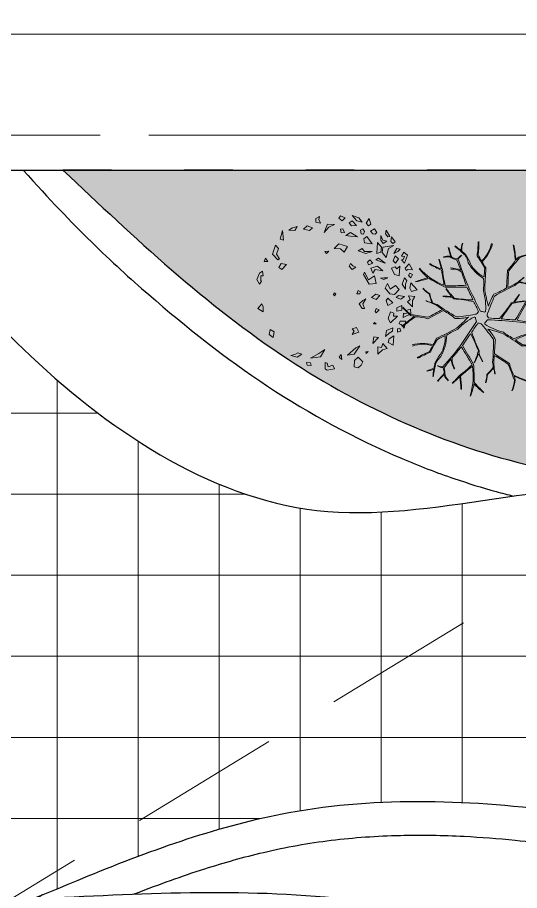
# Model space of a CAD drawing. Header units: inches. Extents: x -12 to 20935469, y -1604 to 24729220.
# Drawn here: x 20873998.8 to 20874073.3, y 24710626.2 to 24710755.5 of the extents above; entities that cross this region are included whole.
import ezdxf

# ---------------------------------------------------------------- set-up
doc = ezdxf.new("R2010")
doc.units = ezdxf.units.IN
doc.header["$LTSCALE"] = 0.03
doc.header["$MEASUREMENT"] = 0
for name, pattern in [('ACAD_ISO03W100', [30, 12, -18]), ('ACAD_ISO08W100', [36, 24, -3, 6, -3]), ('DASHED2', [0.375, 0.25, -0.125])]:
    doc.linetypes.add(name, pattern=pattern)
for name, color, linetype, lineweight in [('dimension', 250, 'Continuous', 0), ('Dot', 253, 'Continuous', 0), ('green_.25', 82, 'Continuous', 0), ('Grid Line', 252, 'Continuous', 18), ('Hatch', 253, 'Continuous', 15), ('hatch-1', 253, 'Continuous', 5), ('ILLUSTR-TREE', 74, 'Continuous', 0), ('wind.', 150, 'Continuous', 20)]:
    doc.layers.add(name, color=color, linetype=linetype, lineweight=lineweight)

# ---------------------------------------------------------------- blocks, each defined once
blk = doc.blocks.new('fff')
at = {"layer": 'Grid Line', "color": 252, "linetype": 'ACAD_ISO08W100', "lineweight": 9, "ltscale": 80, "true_color": 0x939598}
blk.add_line((20833096.95, 24724010.75), (20830726.15, 24724010.75), dxfattribs=at)
blk = doc.blocks.new('GRN1')
at = {"layer": 'ILLUSTR-TREE', "true_color": 0x30441d}
h = blk.add_hatch(color=89, dxfattribs=at)
h.paths.add_polyline_path([(0.2571, -0.0526), (0.2603, -0.0695), (0.2735, -0.0695), (0.2817, -0.0569), (0.2702, -0.059)])
h.paths.add_polyline_path([(0.2406, -0.0821), (0.2308, -0.0927), (0.2357, -0.1137), (0.2472, -0.1011)])
h.paths.add_polyline_path([(0.1897, 0.2148), (0.1848, 0.2064), (0.1914, 0.2), (0.2078, 0.2021)])
h.paths.add_polyline_path([(0.193, 0.1853), (0.1848, 0.1727), (0.1963, 0.1642), (0.2127, 0.1642), (0.1963, 0.1706)])
h.paths.add_polyline_path([(0.1864, 0.1053), (0.2012, 0.1032), (0.2094, 0.1137), (0.1831, 0.1327)])
h.paths.add_polyline_path([(0.2603, 0.0969), (0.2653, 0.0779), (0.285, 0.0611), (0.2768, 0.0842)])
h.paths.add_polyline_path([(0.2078, 0.08), (0.2242, 0.0547), (0.2127, 0.0379), (0.2111, 0.0547)])
h.paths.add_polyline_path([(0.2521, -0.0021), (0.2538, -0.0274), (0.2242, -0.04), (0.2423, -0.0232)])
h.paths.add_polyline_path([(0.2653, 0.0253), (0.2751, 0.0126), (0.2833, 0.019), (0.2768, 0.0358)])
h.paths.add_polyline_path([(0.2373, 0.0274), (0.2357, 0.019), (0.2226, 0.0211), (0.2242, 0.0337)])
h.paths.add_polyline_path([(0.2488, 0.0758), (0.2472, 0.059), (0.2587, 0.0505), (0.2653, 0.0611)])
h.paths.add_polyline_path([(0.2094, 0.1958), (0.2078, 0.1895), (0.2193, 0.1811), (0.2324, 0.1832)])
h.paths.add_polyline_path([(0.2291, 0.1263), (0.2193, 0.1348), (0.2176, 0.1432), (0.2242, 0.1495), (0.2373, 0.1411)])
h.paths.add_polyline_path([(0.2373, 0.099), (0.2275, 0.1053), (0.2176, 0.1011), (0.2193, 0.0927), (0.2324, 0.0905)])
h.paths.add_polyline_path([(0.2538, 0.1284), (0.2472, 0.12), (0.2571, 0.1116), (0.2735, 0.1221)])
h.paths.add_polyline_path([(0.1963, -0.1853), (0.1996, -0.1979), (0.2308, -0.1895)])
h.paths.add_polyline_path([(0.2456, -0.1369), (0.2308, -0.1453), (0.2324, -0.1663), (0.2406, -0.1537)])
h.paths.add_polyline_path([(0.0402, 0.1474), (0.0386, 0.1221), (0.0731, 0.1011), (0.0813, 0.1053), (0.0534, 0.12), (0.0682, 0.1411)])
h.paths.add_polyline_path([(0.0731, 0.278), (0.0616, 0.2716), (0.0698, 0.2632), (0.078, 0.2674)])
h.paths.add_polyline_path([(-0.2275, -0.0884), (-0.2226, -0.0526), (-0.1963, -0.0379), (-0.2111, -0.059)])
h.paths.add_polyline_path([(0.0205, 0.2527), (0.0386, 0.24), (0.0616, 0.2485), (0.0517, 0.2569), (0.0386, 0.2527)])
h.paths.add_polyline_path([(-0.2406, 0.099), (-0.2242, 0.0821), (-0.2357, 0.0695), (-0.2587, 0.0674), (-0.262, 0.0821), (-0.2521, 0.0927)])
h.paths.add_polyline_path([(-0.2324, 0.0232), (-0.2242, 0.0147), (-0.2143, 0.0211)])
h.paths.add_polyline_path([(-0.1307, 0.2358), (-0.1344, 0.2232), (-0.1226, 0.2231), (-0.1198, 0.2319)])
h.paths.add_polyline_path([(-0.1039, 0.2299), (-0.106, 0.2367), (-0.1191, 0.2474), (-0.0951, 0.2536), (-0.0951, 0.2327)])
h.paths.add_polyline_path([(-0.0555, 0.2396), (-0.0585, 0.2217), (-0.0467, 0.2215), (-0.0384, 0.2388)])
h.paths.add_polyline_path([(-0.0771, 0.224), (-0.1, 0.1981), (-0.0846, 0.1897), (-0.0609, 0.1985), (-0.0663, 0.2109), (-0.0766, 0.2096)])
h.paths.add_polyline_path([(-0.216, 0.0442), (-0.2127, 0.0674), (-0.1831, 0.0884), (-0.1897, 0.0737)])
h.paths.add_polyline_path([(-0.1421, 0.0611), (-0.1339, 0.0842), (-0.1174, 0.0758), (-0.1224, 0.0611), (-0.1306, 0.0674)])
h.paths.add_polyline_path([(-0.1812, 0.2081), (-0.1707, 0.1899), (-0.1581, 0.1935), (-0.1472, 0.2104)])
h.paths.add_polyline_path([(-0.2132, 0.1534), (-0.187, 0.1527), (-0.1886, 0.166), (-0.1749, 0.1708), (-0.1924, 0.186), (-0.1969, 0.1696)])
h.paths.add_polyline_path([(-0.15, 0.1808), (-0.1283, 0.1846), (-0.118, 0.2068), (-0.1309, 0.2058), (-0.1372, 0.1936)])
h.paths.add_polyline_path([(-0.1536, 0.1558), (-0.1749, 0.1348), (-0.1503, 0.139)])
h.paths.add_polyline_path([(-0.1043, 0.1474), (-0.1043, 0.1369), (-0.0994, 0.1411)])
h.paths.add_polyline_path([(-0.2028, 0.1179), (-0.2111, 0.1116), (-0.2045, 0.1095)])
h.paths.add_polyline_path([(-0.0205, 0.099), (-0.032, 0.0863), (-0.0485, 0.0969), (-0.0485, 0.1053), (-0.032, 0.099), (-0.014, 0.1095)])
h.paths.add_polyline_path([(0.0189, 0.2295), (0.0008, 0.2127), (0.0041, 0.1958), (0.0238, 0.179), (0.0402, 0.1874), (0.0205, 0.1979), (0.0337, 0.2169)])
h.paths.add_polyline_path([(-0.0287, 0.2064), (-0.0386, 0.1895), (-0.0205, 0.1832), (-0.0123, 0.1895)])
h.paths.add_polyline_path([(-0.0534, 0.1579), (-0.0649, 0.1474), (-0.06, 0.1432), (-0.0485, 0.1474)])
h.paths.add_polyline_path([(0.0178, 0.294), (0.0123, 0.2737), (0.0238, 0.2674), (0.0435, 0.2716)])
h.paths.add_polyline_path([(-0.0435, 0.278), (-0.0255, 0.259), (-0.0172, 0.2695), (-0.0041, 0.2632), (-0.0057, 0.2864), (-0.0205, 0.278)])
h.paths.add_polyline_path([(-0.0808, 0.244), (-0.0685, 0.2712), (-0.0515, 0.2704), (-0.056, 0.254), (-0.0646, 0.2603), (-0.0686, 0.2503), (-0.0653, 0.2447)])
h.paths.add_polyline_path([(0.0041, 0.0021), (-0.0041, -0.0021), (0.0008, -0.0063), (0.0074, -0.0042)])
h.paths.add_polyline_path([(0.0041, 0.0884), (0.0107, 0.0905), (0.0156, 0.0821), (0.0041, 0.0779)])
h.paths.add_polyline_path([(-0.0025, 0.16), (-0.0172, 0.1474), (-0.009, 0.1306), (0.0025, 0.1453)])
h.paths.add_polyline_path([(-0.0057, 0.2485), (-0.0156, 0.2358), (-0.009, 0.219), (-0.0025, 0.2274)])
h.paths.add_polyline_path([(0.0616, 0.1895), (0.055, 0.1748), (0.06, 0.1621), (0.0616, 0.1748)])
h.paths.add_polyline_path([(0.1634, 0.2337), (0.1552, 0.2253), (0.1486, 0.2106), (0.1667, 0.2211)])
h.paths.add_polyline_path([(0.1552, 0.1327), (0.1486, 0.1095), (0.1585, 0.0821), (0.1667, 0.0969), (0.1552, 0.1053)])
h.paths.add_polyline_path([(0.0994, 0.0737), (0.0912, 0.0611), (0.1027, 0.0505), (0.1125, 0.0547), (0.1043, 0.0632)])
h.paths.add_polyline_path([(0.1569, -0.0232), (0.1486, -0.0316), (0.1552, -0.0379)])
h.paths.add_polyline_path([(0.1536, 0.0316), (0.1651, 0.019), (0.1667, -0.0042), (0.1831, 0.0126), (0.1733, 0.0442)])
h.paths.add_polyline_path([(0.1027, 0.2316), (0.0682, 0.2295), (0.0731, 0.2127), (0.0961, 0.2021), (0.101, 0.2148), (0.0928, 0.2211)])
h.paths.add_polyline_path([(0.1289, 0.2274), (0.1142, 0.2169), (0.1224, 0.2085), (0.1404, 0.2148)])
h.paths.add_polyline_path([(0.0862, 0.1706), (0.0912, 0.1432), (0.078, 0.1348), (0.0961, 0.1284), (0.1027, 0.1516)])
h.paths.add_polyline_path([(0.1339, 0.1832), (0.1667, 0.1916), (0.1766, 0.2106), (0.1716, 0.1706), (0.1519, 0.1685)])
h.paths.add_polyline_path([(0.1257, 0.1453), (0.1142, 0.179), (0.1322, 0.1558)])
h.paths.add_polyline_path([(0.1536, 0.1642), (0.1486, 0.1495), (0.1881, 0.1516), (0.1716, 0.1663)])
h.paths.add_polyline_path([(0.1142, 0.1348), (0.1076, 0.12), (0.1174, 0.1158), (0.1257, 0.1242)])
h.paths.add_polyline_path([(0.0879, 0.2548), (0.0912, 0.2611), (0.0895, 0.278), (0.1109, 0.2653), (0.0961, 0.2506)])
h.paths.add_polyline_path([(0.1142, 0.2485), (0.1421, 0.259), (0.1536, 0.2464), (0.1388, 0.2379), (0.1371, 0.2485), (0.1273, 0.2443), (0.1257, 0.2379)])
h.paths.add_polyline_path([(-0.2521, -0.0084), (-0.2653, -0.0021), (-0.2702, -0.0295), (-0.2653, -0.0358), (-0.2423, -0.0358), (-0.2456, -0.0295), (-0.2587, -0.0253)])
h.paths.add_polyline_path([(-0.2538, -0.0863), (-0.2439, -0.0884), (-0.2423, -0.1032), (-0.2521, -0.1011)])
h.paths.add_polyline_path([(0.055, -0.2822), (0.0386, -0.2716), (0.0485, -0.2653), (0.0517, -0.2674), (0.0682, -0.2674), (0.0682, -0.259), (0.0846, -0.2611), (0.078, -0.2716)])
h.paths.add_polyline_path([(-0.1322, -0.219), (-0.1536, -0.2232), (-0.1421, -0.2379), (-0.124, -0.2337)])
h.paths.add_polyline_path([(-0.2176, -0.16), (-0.2242, -0.1369), (-0.2127, -0.12), (-0.2078, -0.1348), (-0.2127, -0.1432)])
h.paths.add_polyline_path([(-0.0485, -0.278), (-0.0616, -0.259), (-0.0435, -0.259), (-0.032, -0.2632)])
h.paths.add_polyline_path([(0.1289, -0.2), (0.1257, -0.2064), (0.1454, -0.2253), (0.1782, -0.2148), (0.1667, -0.2043), (0.1454, -0.2106)])
h.paths.add_polyline_path([(0.1191, -0.2548), (0.1322, -0.2506), (0.1191, -0.2422)])
h.paths.add_polyline_path([(0.1092, -0.1748), (0.0912, -0.1916), (0.0977, -0.2021), (0.1125, -0.1937)])
at = {"layer": 'ILLUSTR-TREE', "color": 89, "true_color": 0x30441d}
for p, q in [((-0.0057, 0.2864), (-0.0205, 0.278)), ((-0.0041, 0.2632), (-0.0057, 0.2864)), ((0.0178, 0.294), (0.0123, 0.2737)), ((0.0435, 0.2716), (0.0178, 0.294)), ((-0.1191, 0.2474), (-0.0951, 0.2536)), ((-0.0951, 0.2536), (-0.0951, 0.2327)), ((-0.0808, 0.244), (-0.0685, 0.2712)), ((-0.0646, 0.2603), (-0.0686, 0.2503)), ((-0.0685, 0.2712), (-0.0515, 0.2704)), ((-0.056, 0.254), (-0.0646, 0.2603)), ((-0.0515, 0.2704), (-0.056, 0.254)), ((-0.0205, 0.278), (-0.0435, 0.278)), ((-0.0435, 0.278), (-0.0255, 0.259)), ((-0.0255, 0.259), (-0.0172, 0.2695)), ((-0.0172, 0.2695), (-0.0041, 0.2632)), ((0.0123, 0.2737), (0.0238, 0.2674)), ((0.0386, 0.2527), (0.0205, 0.2527)), ((0.0205, 0.2527), (0.0386, 0.24)), ((0.0238, 0.2674), (0.0435, 0.2716)), ((0.0517, 0.2569), (0.0386, 0.2527)), ((0.0616, 0.2485), (0.0517, 0.2569)), ((0.0731, 0.278), (0.0616, 0.2716)), ((0.0616, 0.2716), (0.0698, 0.2632)), ((0.0698, 0.2632), (0.078, 0.2674)), ((0.078, 0.2674), (0.0731, 0.278)), ((0.0879, 0.2548), (0.0912, 0.2611)), ((0.0961, 0.2506), (0.0879, 0.2548)), ((0.0895, 0.278), (0.1109, 0.2653)), ((0.0912, 0.2611), (0.0895, 0.278)), ((0.1109, 0.2653), (0.0961, 0.2506)), ((0.1142, 0.2485), (0.1421, 0.259)), ((0.1421, 0.259), (0.1536, 0.2464)), ((-0.1307, 0.2358), (-0.1344, 0.2232)), ((-0.1344, 0.2232), (-0.1226, 0.2231)), ((-0.1198, 0.2319), (-0.1307, 0.2358)), ((-0.1226, 0.2231), (-0.1198, 0.2319)), ((-0.106, 0.2367), (-0.1191, 0.2474)), ((-0.1039, 0.2299), (-0.106, 0.2367)), ((-0.0951, 0.2327), (-0.1039, 0.2299)), ((-0.0771, 0.224), (-0.1, 0.1981)), ((-0.0653, 0.2447), (-0.0808, 0.244)), ((-0.0766, 0.2096), (-0.0771, 0.224)), ((-0.0686, 0.2503), (-0.0653, 0.2447)), ((-0.0555, 0.2396), (-0.0585, 0.2217)), ((-0.0585, 0.2217), (-0.0467, 0.2215)), ((-0.0384, 0.2388), (-0.0555, 0.2396)), ((-0.0467, 0.2215), (-0.0384, 0.2388)), ((-0.0057, 0.2485), (-0.0156, 0.2358)), ((-0.0156, 0.2358), (-0.009, 0.219)), ((-0.009, 0.219), (-0.0025, 0.2274)), ((-0.0025, 0.2274), (-0.0057, 0.2485)), ((0.0189, 0.2295), (0.0008, 0.2127)), ((0.0337, 0.2169), (0.0189, 0.2295)), ((0.0386, 0.24), (0.0616, 0.2485)), ((0.1027, 0.2316), (0.0682, 0.2295)), ((0.0682, 0.2295), (0.0731, 0.2127)), ((0.0928, 0.2211), (0.1027, 0.2316)), ((0.101, 0.2148), (0.0928, 0.2211)), ((0.1257, 0.2379), (0.1142, 0.2485)), ((0.1289, 0.2274), (0.1142, 0.2169)), ((0.1273, 0.2443), (0.1257, 0.2379)), ((0.1371, 0.2485), (0.1273, 0.2443)), ((0.1404, 0.2148), (0.1289, 0.2274)), ((0.1388, 0.2379), (0.1371, 0.2485)), ((0.1536, 0.2464), (0.1388, 0.2379)), ((0.1552, 0.2253), (0.1486, 0.2106)), ((0.1486, 0.2106), (0.1667, 0.2211)), ((0.1634, 0.2337), (0.1552, 0.2253)), ((0.1667, 0.2211), (0.1634, 0.2337)), ((-0.1472, 0.2104), (-0.1812, 0.2081)), ((-0.1812, 0.2081), (-0.1707, 0.1899)), ((-0.1707, 0.1899), (-0.1581, 0.1935)), ((-0.1581, 0.1935), (-0.1472, 0.2104)), ((-0.1372, 0.1936), (-0.15, 0.1808)), ((-0.1309, 0.2058), (-0.1372, 0.1936)), ((-0.118, 0.2068), (-0.1309, 0.2058)), ((-0.1283, 0.1846), (-0.118, 0.2068)), ((-0.1, 0.1981), (-0.0846, 0.1897)), ((-0.0846, 0.1897), (-0.0609, 0.1985)), ((-0.0663, 0.2109), (-0.0766, 0.2096)), ((-0.0609, 0.1985), (-0.0663, 0.2109)), ((-0.0287, 0.2064), (-0.0386, 0.1895)), ((-0.0386, 0.1895), (-0.0205, 0.1832)), ((-0.0123, 0.1895), (-0.0287, 0.2064)), ((-0.0205, 0.1832), (-0.0123, 0.1895)), ((0.0008, 0.2127), (0.0041, 0.1958)), ((0.0041, 0.1958), (0.0238, 0.179)), ((0.0205, 0.1979), (0.0337, 0.2169)), ((0.0402, 0.1874), (0.0205, 0.1979)), ((0.0616, 0.1895), (0.055, 0.1748)), ((0.0616, 0.1748), (0.0616, 0.1895)), ((0.0731, 0.2127), (0.0961, 0.2021)), ((0.0961, 0.2021), (0.101, 0.2148)), ((0.1142, 0.2169), (0.1224, 0.2085)), ((0.1224, 0.2085), (0.1404, 0.2148)), ((0.1339, 0.1832), (0.1667, 0.1916)), ((0.1667, 0.1916), (0.1766, 0.2106)), ((0.1766, 0.2106), (0.1716, 0.1706)), ((0.1897, 0.2148), (0.1848, 0.2064)), ((0.1848, 0.2064), (0.1914, 0.2)), ((0.2078, 0.2021), (0.1897, 0.2148)), ((0.1914, 0.2), (0.2078, 0.2021)), ((0.2094, 0.1958), (0.2078, 0.1895)), ((0.2078, 0.1895), (0.2193, 0.1811)), ((0.2324, 0.1832), (0.2094, 0.1958)), ((-0.1969, 0.1696), (-0.2132, 0.1534)), ((-0.1924, 0.186), (-0.1969, 0.1696)), ((-0.1749, 0.1708), (-0.1924, 0.186)), ((-0.1886, 0.166), (-0.1749, 0.1708)), ((-0.187, 0.1527), (-0.1886, 0.166)), ((-0.15, 0.1808), (-0.1283, 0.1846)), ((-0.0534, 0.1579), (-0.0649, 0.1474)), ((-0.0485, 0.1474), (-0.0534, 0.1579)), ((-0.0025, 0.16), (-0.0172, 0.1474)), ((0.0025, 0.1453), (-0.0025, 0.16)), ((0.0238, 0.179), (0.0402, 0.1874)), ((0.055, 0.1748), (0.06, 0.1621)), ((0.06, 0.1621), (0.0616, 0.1748)), ((0.1027, 0.1516), (0.0862, 0.1706)), ((0.0862, 0.1706), (0.0912, 0.1432)), ((0.1142, 0.179), (0.1322, 0.1558)), ((0.1257, 0.1453), (0.1142, 0.179)), ((0.1519, 0.1685), (0.1339, 0.1832)), ((0.1536, 0.1642), (0.1486, 0.1495)), ((0.1716, 0.1706), (0.1519, 0.1685)), ((0.1716, 0.1663), (0.1536, 0.1642)), ((0.1881, 0.1516), (0.1716, 0.1663)), ((0.193, 0.1853), (0.1848, 0.1727)), ((0.1848, 0.1727), (0.1963, 0.1642)), ((0.1963, 0.1706), (0.193, 0.1853)), ((0.2127, 0.1642), (0.1963, 0.1706)), ((0.1963, 0.1642), (0.2127, 0.1642)), ((0.2193, 0.1811), (0.2324, 0.1832)), ((-0.2132, 0.1534), (-0.187, 0.1527)), ((-0.1536, 0.1558), (-0.1749, 0.1348)), ((-0.1749, 0.1348), (-0.1503, 0.139)), ((-0.1503, 0.139), (-0.1536, 0.1558)), ((-0.0994, 0.1411), (-0.1043, 0.1474)), ((-0.1043, 0.1474), (-0.1043, 0.1369)), ((-0.1043, 0.1369), (-0.0994, 0.1411)), ((-0.0649, 0.1474), (-0.06, 0.1432)), ((-0.06, 0.1432), (-0.0485, 0.1474)), ((-0.0172, 0.1474), (-0.009, 0.1306)), ((-0.009, 0.1306), (0.0025, 0.1453)), ((0.0402, 0.1474), (0.0386, 0.1221)), ((0.0682, 0.1411), (0.0402, 0.1474)), ((0.0534, 0.12), (0.0682, 0.1411)), ((0.0912, 0.1432), (0.078, 0.1348)), ((0.078, 0.1348), (0.0961, 0.1284)), ((0.0961, 0.1284), (0.1027, 0.1516)), ((0.1142, 0.1348), (0.1076, 0.12)), ((0.1257, 0.1242), (0.1142, 0.1348)), ((0.1322, 0.1558), (0.1257, 0.1453)), ((0.1486, 0.1495), (0.1881, 0.1516)), ((0.1552, 0.1327), (0.1486, 0.1095)), ((0.1552, 0.1053), (0.1552, 0.1327)), ((0.2094, 0.1137), (0.1831, 0.1327)), ((0.1831, 0.1327), (0.1864, 0.1053)), ((0.2176, 0.1432), (0.2242, 0.1495)), ((0.2193, 0.1348), (0.2176, 0.1432)), ((0.2291, 0.1263), (0.2193, 0.1348)), ((0.2242, 0.1495), (0.2373, 0.1411)), ((0.2373, 0.1411), (0.2291, 0.1263)), ((0.2538, 0.1284), (0.2472, 0.12)), ((0.2735, 0.1221), (0.2538, 0.1284)), ((-0.2521, 0.0927), (-0.2406, 0.099)), ((-0.2406, 0.099), (-0.2242, 0.0821)), ((-0.2028, 0.1179), (-0.2111, 0.1116)), ((-0.2111, 0.1116), (-0.2045, 0.1095)), ((-0.2045, 0.1095), (-0.2028, 0.1179)), ((-0.0485, 0.1053), (-0.032, 0.099)), ((-0.0485, 0.0969), (-0.0485, 0.1053)), ((-0.032, 0.0863), (-0.0485, 0.0969)), ((-0.032, 0.099), (-0.014, 0.1095)), ((-0.0205, 0.099), (-0.032, 0.0863)), ((-0.014, 0.1095), (-0.0205, 0.099)), ((0.0386, 0.1221), (0.0731, 0.1011)), ((0.0813, 0.1053), (0.0534, 0.12)), ((0.0731, 0.1011), (0.0813, 0.1053)), ((0.1076, 0.12), (0.1174, 0.1158)), ((0.1174, 0.1158), (0.1257, 0.1242)), ((0.1486, 0.1095), (0.1585, 0.0821)), ((0.1667, 0.0969), (0.1552, 0.1053)), ((0.1585, 0.0821), (0.1667, 0.0969)), ((0.1864, 0.1053), (0.2012, 0.1032)), ((0.2012, 0.1032), (0.2094, 0.1137)), ((0.2275, 0.1053), (0.2176, 0.1011)), ((0.2176, 0.1011), (0.2193, 0.0927)), ((0.2373, 0.099), (0.2275, 0.1053)), ((0.2324, 0.0905), (0.2373, 0.099)), ((0.2472, 0.12), (0.2571, 0.1116)), ((0.2571, 0.1116), (0.2735, 0.1221)), ((0.2768, 0.0842), (0.2603, 0.0969)), ((0.2603, 0.0969), (0.2653, 0.0779)), ((-0.262, 0.0821), (-0.2521, 0.0927)), ((-0.2587, 0.0674), (-0.262, 0.0821)), ((-0.2357, 0.0695), (-0.2587, 0.0674)), ((-0.2242, 0.0821), (-0.2357, 0.0695)), ((-0.1897, 0.0737), (-0.216, 0.0442)), ((-0.216, 0.0442), (-0.2127, 0.0674)), ((-0.2127, 0.0674), (-0.1831, 0.0884)), ((-0.1831, 0.0884), (-0.1897, 0.0737)), ((-0.1421, 0.0611), (-0.1339, 0.0842)), ((-0.1306, 0.0674), (-0.1421, 0.0611)), ((-0.1339, 0.0842), (-0.1174, 0.0758)), ((-0.1224, 0.0611), (-0.1306, 0.0674)), ((-0.1174, 0.0758), (-0.1224, 0.0611)), ((0.0041, 0.0884), (0.0107, 0.0905)), ((0.0041, 0.0779), (0.0041, 0.0884)), ((0.0156, 0.0821), (0.0041, 0.0779)), ((0.0107, 0.0905), (0.0156, 0.0821)), ((0.0994, 0.0737), (0.0912, 0.0611)), ((0.1043, 0.0632), (0.0994, 0.0737)), ((0.1125, 0.0547), (0.1043, 0.0632)), ((0.2111, 0.0547), (0.2078, 0.08)), ((0.2078, 0.08), (0.2242, 0.0547)), ((0.2193, 0.0927), (0.2324, 0.0905)), ((0.2488, 0.0758), (0.2472, 0.059)), ((0.2653, 0.0611), (0.2488, 0.0758)), ((0.2653, 0.0779), (0.285, 0.0611)), ((0.285, 0.0611), (0.2768, 0.0842)), ((0.0912, 0.0611), (0.1027, 0.0505)), ((0.1027, 0.0505), (0.1125, 0.0547)), ((0.1733, 0.0442), (0.1536, 0.0316)), ((0.1536, 0.0316), (0.1651, 0.019)), ((0.1831, 0.0126), (0.1733, 0.0442)), ((0.2127, 0.0379), (0.2111, 0.0547)), ((0.2242, 0.0547), (0.2127, 0.0379)), ((0.2226, 0.0211), (0.2242, 0.0337)), ((0.2242, 0.0337), (0.2373, 0.0274)), ((0.2472, 0.059), (0.2587, 0.0505)), ((0.2587, 0.0505), (0.2653, 0.0611)), ((0.2768, 0.0358), (0.2653, 0.0253)), ((0.2833, 0.019), (0.2768, 0.0358)), ((-0.2143, 0.0211), (-0.2324, 0.0232)), ((-0.2324, 0.0232), (-0.2242, 0.0147)), ((-0.2242, 0.0147), (-0.2143, 0.0211)), ((0.0041, 0.0021), (-0.0041, -0.0021)), ((0.0074, -0.0042), (0.0041, 0.0021)), ((0.1651, 0.019), (0.1667, -0.0042)), ((0.1667, -0.0042), (0.1831, 0.0126)), ((0.2357, 0.019), (0.2226, 0.0211)), ((0.2373, 0.0274), (0.2357, 0.019)), ((0.2653, 0.0253), (0.2751, 0.0126)), ((0.2751, 0.0126), (0.2833, 0.019)), ((-0.2653, -0.0021), (-0.2702, -0.0295)), ((-0.2702, -0.0295), (-0.2653, -0.0358)), ((-0.2521, -0.0084), (-0.2653, -0.0021)), ((-0.2587, -0.0253), (-0.2521, -0.0084)), ((-0.2456, -0.0295), (-0.2587, -0.0253)), ((-0.2423, -0.0358), (-0.2456, -0.0295)), ((-0.0041, -0.0021), (0.0008, -0.0063)), ((0.0008, -0.0063), (0.0074, -0.0042)), ((0.1569, -0.0232), (0.1486, -0.0316)), ((0.1552, -0.0379), (0.1569, -0.0232)), ((0.2242, -0.04), (0.2423, -0.0232)), ((0.2538, -0.0274), (0.2242, -0.04)), ((0.2423, -0.0232), (0.2521, -0.0021)), ((0.2521, -0.0021), (0.2538, -0.0274)), ((-0.2653, -0.0358), (-0.2423, -0.0358)), ((-0.2275, -0.0884), (-0.2226, -0.0526)), ((-0.2111, -0.059), (-0.2275, -0.0884)), ((-0.2226, -0.0526), (-0.1963, -0.0379)), ((-0.1963, -0.0379), (-0.2111, -0.059)), ((0.1486, -0.0316), (0.1552, -0.0379)), ((0.2702, -0.059), (0.2571, -0.0526)), ((0.2571, -0.0526), (0.2603, -0.0695)), ((0.2817, -0.0569), (0.2702, -0.059)), ((0.2735, -0.0695), (0.2817, -0.0569)), ((-0.2521, -0.1011), (-0.2538, -0.0863)), ((-0.2538, -0.0863), (-0.2439, -0.0884)), ((-0.2439, -0.0884), (-0.2423, -0.1032)), ((0.2406, -0.0821), (0.2308, -0.0927)), ((0.2308, -0.0927), (0.2357, -0.1137)), ((0.2472, -0.1011), (0.2406, -0.0821)), ((0.2603, -0.0695), (0.2735, -0.0695)), ((-0.2423, -0.1032), (-0.2521, -0.1011)), ((-0.2242, -0.1369), (-0.2127, -0.12)), ((-0.2127, -0.12), (-0.2078, -0.1348)), ((0.2357, -0.1137), (0.2472, -0.1011)), ((-0.2176, -0.16), (-0.2242, -0.1369)), ((-0.2127, -0.1432), (-0.2176, -0.16)), ((-0.2078, -0.1348), (-0.2127, -0.1432)), ((0.2456, -0.1369), (0.2308, -0.1453)), ((0.2308, -0.1453), (0.2324, -0.1663)), ((0.2324, -0.1663), (0.2406, -0.1537)), ((0.2406, -0.1537), (0.2456, -0.1369)), ((0.1092, -0.1748), (0.0912, -0.1916)), ((0.1125, -0.1937), (0.1092, -0.1748)), ((0.2308, -0.1895), (0.1963, -0.1853)), ((0.1963, -0.1853), (0.1996, -0.1979)), ((-0.1322, -0.219), (-0.1536, -0.2232)), ((-0.124, -0.2337), (-0.1322, -0.219)), ((0.0912, -0.1916), (0.0977, -0.2021)), ((0.0977, -0.2021), (0.1125, -0.1937)), ((0.1289, -0.2), (0.1257, -0.2064)), ((0.1257, -0.2064), (0.1454, -0.2253)), ((0.1454, -0.2106), (0.1289, -0.2)), ((0.1667, -0.2043), (0.1454, -0.2106)), ((0.1454, -0.2253), (0.1782, -0.2148)), ((0.1782, -0.2148), (0.1667, -0.2043)), ((0.1996, -0.1979), (0.2308, -0.1895)), ((-0.1536, -0.2232), (-0.1421, -0.2379)), ((-0.1421, -0.2379), (-0.124, -0.2337)), ((0.1191, -0.2422), (0.1191, -0.2548)), ((0.1322, -0.2506), (0.1191, -0.2422)), ((0.1191, -0.2548), (0.1322, -0.2506)), ((-0.0616, -0.259), (-0.0435, -0.259)), ((-0.0485, -0.278), (-0.0616, -0.259)), ((-0.032, -0.2632), (-0.0485, -0.278)), ((-0.0435, -0.259), (-0.032, -0.2632)), ((0.0386, -0.2716), (0.0485, -0.2653)), ((0.055, -0.2822), (0.0386, -0.2716)), ((0.0485, -0.2653), (0.0517, -0.2674)), ((0.0517, -0.2674), (0.0682, -0.2674)), ((0.078, -0.2716), (0.055, -0.2822)), ((0.0682, -0.259), (0.0846, -0.2611)), ((0.0682, -0.2674), (0.0682, -0.259)), ((0.0846, -0.2611), (0.078, -0.2716))]:
    blk.add_line(p, q, dxfattribs=at)
blk = doc.blocks.new('T13')
for p, q in [((0.428, 0.593), (0.428, 0.593)), ((0.564, 0.201), (0.708, 0.425)), ((-0.438, 0.382), (-0.704, 0.395)), ((-0.709, 0.069), (-0.709, 0.068)), ((0.313, -0.654), (0.314, -0.654))]:
    blk.add_line(p, q)
blk.add_lwpolyline([(0.427, -1.05, -0.126142), (0.426, -0.734, 0.03539), (0.327, -0.681, 0.025442), (0.171, -0.378, 0.018467), (0.006, -0.197, -0.070709), (0.025, -0.398, 0.036684), (-0.094, -0.576), (0.029, -0.813, 0.055374), (-0.001, -1.003, 0.015419), (0.146, -1.196, 0.015419)], format="xyb")
for centre, radius, start, end in [((0.544, 1.271), 0.997, 188.7058, 199.8279), ((0.487, 1.309), 0.939, 191.4363, 219.4054), ((2.092, 2.555), 2.776, 211.5979, 215.8713), ((0.608, 1.597), 0.999, 209.5693, 220.5893), ((-1.992, 1.559), 1.94, 341.6031, 346.0626), ((1.959, 0.54), 2.134, 165.0867, 169.3971), ((-0.172, 0.689), 0.417, 57.2831, 70.5415), ((-0.101, 0.801), 0.295, 55.7919, 76.1738), ((-2.445, 1.733), 2.609, 344.4829, 347.6524), ((1.593, 0.768), 1.537, 164.7926, 170.4991), ((-1.853, 0.308), 2.214, 16.7515, 22.1702), ((-1.336, 0.436), 1.696, 21.0828, 24.7967), ((1.08, 0.32), 1.105, 133.2252, 138.9211), ((0.637, 0.8), 0.446, 134.2559, 149.009), ((-0.867, -0.717), 1.716, 73.986, 80.5441), ((-1.66, -3.154), 4.262, 72.5672, 75.4116), ((-4.885, 2.598), 5.014, 337.9162, 340.5525), ((1.254, 0.291), 1.533, 155.2685, 164.6643), ((0.545, 1.325), 0.568, 210.069, 222.0712), ((0.275, 1.142), 0.231, 204.7952, 206.8355), ((-0.132, 0.758), 0.348, 54.0156, 54.654), ((4.614, -0.037), 4.575, 167.6308, 172.856), ((0.255, 1.121), 0.203, 209.038, 235.4044), ((-7.207, 2.044), 7.413, 350.2155, 351.4641), ((0.215, 0.819), 0.155, 87.3146, 119.155), ((0.229, 0.82), 0.148, 91.5584, 124.1588), ((-0.004, 0.92), 0.273, 339.3563, 5.467), ((0.931, 1.199), 0.697, 194.0874, 200.3062), ((-0.322, 0.9), 0.603, 349.9787, 5.4953), ((-1.136, 2.054), 1.969, 322.1847, 328.3706), ((-0.499, 1.607), 1.205, 321.3001, 330.841), ((-0.115, 0.911), 0.434, 190.6007, 207.3466), ((-0.185, 0.898), 0.356, 190.4335, 211.331), ((2.195, 2.326), 2.94, 208.7548, 214.1059), ((-0.133, 0.647), 0.251, 24.7539, 64.6899), ((-0.348, 0.394), 0.593, 40.7586, 56.4721), ((0.897, 0.817), 0.645, 179.3917, 209.4521), ((-0.7, 0.704), 1.129, 356.076, 7.2625), ((0.982, 0.806), 0.543, 174.9586, 186.2056), ((0.268, 1.342), 0.636, 285.7899, 314.5476), ((0.345, 1.206), 0.469, 281.9294, 319.6866), ((0.284, 0.99), 1.264, 192.0056, 199.7094), ((-0.29, 0.846), 0.664, 189.447, 203.9688), ((-7.954, 2.442), 7.652, 345.8988, 346.931), ((0.332, 0.449), 0.862, 162.2444, 171.9735), ((-2.88, -4.306), 5.64, 58.7399, 62.0811), ((1.461, 3.425), 3.207, 238.3111, 243.9484), ((-7.207, 2.044), 7.413, 348.3218, 349.9921), ((0.756, 0.787), 0.485, 179.0591, 213.5916), ((1.238, 0.699), 0.797, 177.7287, 185.8361), ((-2.696, 2.116), 3.934, 335.6554, 339.189), ((-16.294, 7.516), 18.574, 337.7977, 338.5026), ((-1.361, -0.003), 0.727, 46.8401, 51.2834), ((7.521, 10.863), 13.291, 230.7052, 231.8125), ((-1.049, 0.176), 0.646, 20.6684, 45.6115), ((-0.021, 1.104), 0.734, 218.4282, 225.7889), ((0.143, 1.028), 0.808, 214.5859, 219.8976), ((-1.14, -0.69), 1.494, 51.9536, 57.6458), ((-2.181, -2.425), 3.524, 56.2728, 58.4632), ((9.351, 1.792), 9.661, 186.7632, 187.6443), ((0.695, 0.725), 0.932, 184.3684, 196.1636), ((9.043, -0.28), 9.005, 174.8238, 177.6274), ((3.164, -1.329), 3.345, 144.4125, 150.2422), ((-1.673, 1.981), 2.498, 324.16, 327.1682), ((-0.466, -3.399), 3.934, 95.6554, 99.189), ((1.657, -17.875), 18.574, 97.7977, 98.5026), ((-1.324, -0.218), 0.871, 44.6875, 57.3652), ((-0.449, 3.055), 2.651, 264.6412, 270.0914), ((3.652, 2.474), 4.572, 205.4372, 209.8163), ((3.15, 1.541), 3.531, 197.3863, 197.8324), ((-2.549, -2.784), 3.998, 49.8987, 54.2252), ((1.705, 2.857), 3.058, 231.4605, 236.7593), ((-1.625, 0.542), 1.672, 351.6597, 359.072), ((-0.503, 0.894), 0.926, 322.7918, 334.8087), ((2.884, -1.126), 2.651, 144.6412, 150.0914), ((0.487, 1.268), 0.871, 284.6875, 297.3652), ((5.661, -11.931), 13.291, 110.7052, 111.8125), ((0.692, 1.193), 0.727, 286.8401, 291.2834), ((0.73, -0.728), 1.264, 72.0056, 79.7094), ((0.892, -0.159), 0.664, 69.447, 83.9688), ((-1.694, -0.357), 1.458, 22.0617, 30.4653), ((-0.983, 0.266), 1.01, 350.8974, 0.4845), ((-0.595, 0.53), 0.852, 325.9263, 346.7063), ((3.383, -0.792), 3.319, 160.2028, 164.4346), ((-1.199, -0.31), 0.469, 41.9294, 79.6866), ((-1.278, -0.445), 0.636, 45.7899, 74.5476), ((0.045, 0.794), 0.718, 237.2581, 253.4365), ((1.067, 3.242), 3.341, 245.5712, 250.4573), ((2.289, -2.532), 3.341, 125.5712, 130.4573), ((0.68, -0.423), 0.718, 117.2581, 133.4365), ((0.331, -4.387), 4.572, 85.4372, 89.8163), ((0.552, 1.659), 1.458, 262.0617, 270.4653), ((0.691, 0.834), 0.646, 260.6684, 285.6115), ((0.833, -0.625), 0.808, 94.5859, 99.8976), ((0.237, -0.499), 0.862, 42.2444, 51.9735), ((0.981, -0.521), 0.734, 98.4282, 105.7889), ((6.106, 5.68), 7.652, 225.8988, 226.931), ((-1.171, 0.442), 0.543, 294.9586, 306.2056), ((-0.241, -0.964), 1.129, 116.076, 127.2625), ((-1.206, 0.717), 0.797, 297.7287, 305.8361), ((-1.137, 0.362), 0.645, 299.3917, 329.4521), ((-1.041, 0.256), 0.485, 299.0591, 333.5916), ((-0.413, 3.399), 3.345, 264.4125, 270.2422), ((-0.861, -2.445), 2.498, 84.16, 87.1682), ((-0.504, -0.889), 0.926, 82.7918, 94.8087), ((-0.987, 3.32), 3.319, 280.2028, 284.4346), ((-0.143, -0.786), 0.852, 85.9263, 106.7063), ((0.186, -0.04), 0.272, 161.0905, 174.0917), ((-0.115, 0.03), 0.047, 22.2078, 46.2598), ((-0.027, 0.15), 0.0608, 247.4125, 313.0745), ((-0.114, -0.128), 0.272, 41.0905, 54.0917), ((0.098, 0.098), 0.047, 262.2078, 286.2598), ((0.156, -0.038), 0.0587, 126.0856, 194.4014), ((-0.014, 1.345), 1.494, 291.9536, 297.6458), ((-0.995, 3.114), 3.524, 296.2728, 298.4632), ((0.884, -0.275), 0.356, 70.4335, 91.331), ((0.861, -0.343), 0.434, 70.6007, 87.3466), ((-1.888, 3.027), 4.262, 312.5672, 315.4116), ((-0.173, 1.123), 1.716, 313.986, 320.5441), ((-1.124, -1.242), 1.205, 81.3001, 90.841), ((-1.192, -2.016), 1.969, 82.1847, 88.3706), ((-4.26, 7.966), 9.005, 294.8238, 297.6274), ((0.361, -1.684), 1.672, 111.6597, 119.072), ((-3.308, 0.042), 3.058, 351.4605, 356.7593), ((3.704, -0.821), 3.998, 169.8987, 174.2252), ((0.28, -0.99), 1.01, 110.8974, 120.4845), ((-0.092, -0.099), 0.0543, 2.868, 77.619), ((-3.323, -0.703), 3.341, 5.5712, 10.4573), ((0.05, -0.12), 0.047, 142.2078, 166.2598), ((0.771, 0.264), 0.852, 205.9263, 226.7063), ((-0.04, 0.175), 0.272, 281.0905, 294.0917), ((-4.75, -7.679), 9.005, 54.8238, 57.6274), ((0.736, 0.731), 1.01, 230.8974, 240.4845), ((-1.123, 3.612), 3.998, 289.8987, 294.2252), ((1.636, -2.892), 3.058, 111.4605, 116.7593), ((-2.275, 4.66), 5.64, 298.7399, 302.0811), ((0.294, -0.951), 0.932, 64.3684, 76.1636), ((-0.226, -3.485), 3.531, 77.3863, 77.8324), ((-3.11, -8.981), 9.661, 66.7632, 67.6443), ((0.931, -3.051), 2.94, 88.7548, 94.1059), ((0.905, -1.063), 0.939, 71.4363, 99.4054), ((0.843, -1.094), 0.997, 68.7058, 79.8279), ((0.678, -1.764), 2.214, 136.7515, 142.1702), ((-1.486, 0.201), 0.697, 314.0874, 320.3062), ((-0.6, -0.734), 0.603, 109.9787, 125.4953), ((-0.776, -0.469), 0.273, 99.3563, 125.467), ((-2.257, 4.009), 4.575, 287.6308, 292.856), ((1.852, -7.27), 7.413, 108.3218, 109.9921), ((-3.678, -0.454), 3.207, 358.3111, 3.9484), ((5.188, -0.347), 5.64, 178.7399, 182.0811), ((1.296, 1.149), 1.672, 231.6597, 239.072), ((2.25, -2.965), 3.207, 118.3111, 123.9484), ((-0.361, -1.219), 1.533, 35.2685, 44.6643), ((4.706, 2.945), 5.014, 217.9162, 220.5525), ((-0.799, 0.769), 1.105, 253.2252, 258.9211), ((-0.993, 0.146), 0.446, 254.2559, 269.009), ((0.309, -1.38), 1.696, 141.0828, 144.7967), ((-0.798, -0.229), 0.155, 207.3146, 239.155), ((-0.807, -0.218), 0.148, 211.5584, 244.1588), ((-1.401, -0.196), 0.568, 330.069, 342.0712), ((-1.08, -0.345), 0.203, 329.038, 355.4044), ((1.852, -7.27), 7.413, 110.2155, 111.4641), ((-0.149, -0.504), 0.593, 160.7586, 176.4721), ((-0.475, -0.444), 0.251, 144.7539, 184.6899), ((-3.95, 1.92), 4.572, 325.4372, 329.8163), ((1.04, 0.002), 0.926, 202.7918, 214.8087), ((-2.325, -3.965), 4.575, 47.6308, 52.856), ((5.388, 5.233), 7.413, 228.3218, 229.9921), ((-0.498, -1.954), 2.134, 45.0867, 49.3971), ((1.181, -3.077), 2.776, 91.5979, 95.8713), ((1.093, -1.312), 0.999, 89.5693, 100.5893), ((2.36, 0.958), 1.94, 221.6031, 226.0626), ((-1.444, 0.99), 1.537, 284.7926, 290.4991), ((-0.26, -2.99), 2.609, 104.4829, 107.6524), ((-1.108, -0.338), 0.231, 324.7952, 326.8355), ((-0.625, -0.493), 0.295, 175.7919, 196.1738), ((-0.572, -0.498), 0.348, 174.0156, 174.654), ((-0.492, -0.499), 0.417, 177.2831, 190.5415), ((-0.957, 0.234), 0.932, 304.3684, 316.1636), ((-6.209, 7.197), 9.661, 306.7632, 307.6443), ((3.209, -0.682), 3.524, 176.2728, 178.4632), ((1.186, -0.648), 1.494, 171.9536, 177.6458), ((-2.891, 1.952), 3.531, 317.3863, 317.8324), ((0.273, -1.172), 0.645, 59.3917, 89.4521), ((0.641, -0.195), 0.251, 264.7539, 304.6899), ((0.53, 0.118), 0.593, 280.7586, 296.4721), ((5.388, 5.233), 7.413, 230.2155, 231.4641), ((0.758, -0.3), 0.295, 295.7919, 316.1738), ((0.697, -0.182), 0.417, 297.2831, 310.5415), ((-1.429, 1.421), 2.134, 285.0867, 289.3971), ((-0.336, -2.51), 1.94, 101.6031, 106.0626), ((-1.669, -0.278), 0.999, 329.5693, 340.5893), ((-3.241, 0.529), 2.776, 331.5979, 335.8713), ((-1.359, -0.239), 0.939, 311.4363, 339.4054), ((-0.861, 0.935), 1.533, 275.2685, 284.6643), ((0.211, -5.535), 5.014, 97.9162, 100.5525), ((-3.094, 0.732), 2.94, 328.7548, 334.1059), ((0.39, -1.002), 0.646, 140.6684, 165.6115), ((-2.403, -1.922), 2.651, 24.6412, 30.0914), ((0.317, -1.035), 0.485, 59.0591, 93.5916), ((2.566, 0.471), 2.498, 204.16, 207.1682), ((0.954, -0.158), 0.603, 229.9787, 245.4953), ((0.813, -0.443), 0.273, 219.3563, 245.467), ((0.61, -0.595), 0.148, 331.5584, 4.1588), ((0.616, -0.583), 0.155, 327.3146, 359.155), ((0.889, -1.121), 0.568, 90.069, 102.0712), ((0.857, -0.769), 0.203, 89.038, 115.4044), ((-0.117, -1.751), 1.537, 44.7926, 50.4991), ((2.738, 1.264), 2.609, 224.4829, 227.6524), ((0.865, -0.796), 0.231, 84.7952, 86.8355), ((0.736, -0.252), 0.348, 294.0156, 294.654), ((3.58, 0.134), 4.262, 192.5672, 195.4116), ((-0.666, -0.615), 0.356, 310.4335, 331.331), ((-0.713, -0.561), 0.434, 310.6007, 327.3466), ((-0.537, 0.057), 0.862, 282.2444, 291.9735), ((1.88, -8.115), 7.652, 105.8988, 106.931), ((-0.928, -0.576), 0.734, 338.4282, 345.7889), ((-0.944, -0.396), 0.808, 334.5859, 339.8976), ((0.974, 0.268), 1.129, 236.076, 247.2625), ((0.886, -0.889), 0.469, 161.9294, 199.6866), ((0.221, -1.24), 0.543, 54.9586, 66.2056), ((2.361, -0.03), 1.969, 202.1847, 208.3706), ((1.207, 1.464), 2.214, 256.7515, 262.1702), ((0.587, -1.393), 0.697, 74.0874, 80.3062), ((0.388, -0.939), 0.446, 14.2559, 29.009), ((-0.248, -1.082), 1.105, 13.2252, 18.9211), ((1.06, 0.952), 1.696, 261.0828, 264.7967), ((-1.354, -0.17), 0.997, 308.7058, 319.8279), ((1.073, -0.399), 1.716, 193.986, 200.5441), ((-13.149, 1.076), 13.291, 350.7052, 351.8125), ((1.656, -0.358), 1.205, 201.3001, 210.841), ((0.701, -1.183), 0.727, 166.8401, 171.2834), ((14.67, 10.366), 18.574, 217.7977, 218.5026), ((-0.569, -0.68), 0.664, 309.447, 323.9688), ((-0.981, -0.255), 1.264, 312.0056, 319.7094)]:
    blk.add_arc(centre, radius, start, end)

msp = doc.modelspace()

# ---------------------------------------------------------------- hatches: boundary and pattern name
at = {"layer": 'green_.25', "lineweight": 18}
h = msp.add_hatch(dxfattribs=at)
h.set_pattern_fill('AR-SAND', color=256, scale=5, angle=360)
h.set_pattern_definition([(37.5, (30559.9456, 3429.13), (-0.3149667905, 9.634118845), [0, -7.6, 0, -8.5, 0, -8.125]), (7.5, (30559.946, 3429.13), (8.8488835263, 14.110730326), [0, -4.1, 0, -6.85, 0, -2.625]), (327.5, (30553.7956, 3429.13), (15.5707093088, 0.0282952677), [0, -2.5, 0, -9, 0, -11.75]), (317.5, (30553.796, 3429.13), (15.030633023, 4.3883778247), [0, -1.25, 0, -5.9, 0, -6.75])])
edge = h.paths.add_edge_path()
edge.add_line((20874184.76, 24710722.84), (20874174.76, 24710723))
edge.add_line((20874174.76, 24710723), (20874174.76, 24710732.84))
edge.add_line((20874174.76, 24710732.84), (20874005.6, 24710732.84))
edge.add_spline(control_points=[(20874005.6, 24710732.84), (20874016.2, 24710722.84), (20874036.44, 24710703.75), (20874071.15, 24710688.02), (20874105.6, 24710685.21), (20874132, 24710671.73), (20874151.73, 24710654.13), (20874169.1, 24710630.35), (20874177.38, 24710605.39), (20874178.98, 24710575.51), (20874175.79, 24710555.09), (20874162.27, 24710524.91), (20874142.65, 24710487.72), (20874124.98, 24710454.51), (20874109.67, 24710427.81), (20874114.3, 24710410.89), (20874124.99, 24710391.54), (20874134.91, 24710383.23), (20874141.34, 24710377.85)], knot_values=[0.017867, 0.017867, 0.017867, 0.017867, 43.554295, 83.160196, 111.305698, 146.347364, 169.598441, 190.192176, 234.215213, 245.626706, 279.999401, 294.635057, 344.735937, 406.07088, 407.706442, 436.81212, 450.261859, 474.954763, 474.954763, 474.954763, 474.954763], degree=3, periodic=0)
edge.add_line((20874141.34, 24710377.85), (20874174.75, 24710377.85))
edge.add_line((20874174.75, 24710377.85), (20874174.75, 24710388.84))
edge.add_line((20874174.75, 24710388.84), (20874184.76, 24710388.84))
edge.add_line((20874184.76, 24710388.84), (20874184.76, 24710722.84))

# ---------------------------------------------------------------- linework, layer by layer
at = {"linetype": 'ACAD_ISO03W100', "ltscale": 20}
msp.add_line((20874174.76, 24710732.86), (20873584.75, 24710732.86), dxfattribs=at)
for p, q in [((20873584.75, 24710732.86), (20874174.76, 24710732.86)), ((20874005.6, 24710732.84), (20874174.76, 24710732.84))]:
    msp.add_line(p, q)
for points in [[(20873869.84, 24710733.34), (20873867.79, 24710715.52), (20873875.33, 24710680.91), (20873896.19, 24710648.38), (20873920.05, 24710630.17), (20873951.5, 24710619.37), (20873985.34, 24710619.69), (20874009.33, 24710628.34), (20874039.05, 24710637.72), (20874080.16, 24710637.77), (20874111.62, 24710628.49), (20874135.89, 24710604.35), (20874154.03, 24710556.32), (20874155.03, 24710524.91), (20874146.72, 24710495.11)], [(20874001.54, 24710624.95), (20874047.28, 24710624.95), (20874095.49, 24710609.37), (20874141.39, 24710551.84), (20874148.75, 24710500.94)]]:
    msp.add_spline(points, degree=3)
for points, knots in [([(20873976.53, 24710732.86), (20873983.76, 24710723.79), (20874001.21, 24710701.9), (20874043.2, 24710673.4), (20874078.58, 24710688.06), (20874095.93, 24710685.34)], [0, 0, 0, 0, 35.157478, 84.830906, 137.621505, 137.621505, 137.621505, 137.621505]), ([(20873999.7, 24710732.86), (20874007.42, 24710724.25), (20874012.73, 24710719.24), (20874023.85, 24710709.62), (20874029.66, 24710705), (20874042.19, 24710696.73), (20874048.87, 24710693.1), (20874058.37, 24710689.06), (20874060.94, 24710688.08), (20874065.6, 24710686.49), (20874067.68, 24710685.84), (20874070.63, 24710685.03), (20874071.48, 24710684.81), (20874072.33, 24710684.6)], [0, 0, 0, 0, 21.615445, 21.615445, 43.230891, 43.230891, 64.846336, 64.846336, 72.676983, 72.676983, 78.88903, 78.88903, 81.385332, 81.385332, 81.385332, 81.385332]), ([(20874005.59, 24710732.86), (20874016.19, 24710722.85), (20874036.43, 24710703.75), (20874071.15, 24710688.02), (20874105.6, 24710685.21), (20874132, 24710671.73), (20874151.73, 24710654.13), (20874169.1, 24710630.35), (20874177.38, 24710605.39), (20874178.98, 24710575.51), (20874175.79, 24710555.09), (20874162.27, 24710524.91), (20874142.65, 24710487.72), (20874124.98, 24710454.51), (20874109.67, 24710427.81), (20874114.3, 24710410.89), (20874124.99, 24710391.54), (20874134.91, 24710383.23), (20874141.34, 24710377.85)], [0, 0, 0, 0, 43.554295, 83.160196, 111.305698, 146.347364, 169.598441, 190.192176, 234.215213, 245.626706, 279.999401, 294.635057, 344.735937, 406.07088, 407.706442, 436.81212, 450.261859, 474.954763, 474.954763, 474.954763, 474.954763]), ([(20873868.43, 24710723.93), (20873868.22, 24710721.13), (20873868, 24710718.33), (20873867.79, 24710715.53), (20873867.36, 24710708.37), (20873866.15, 24710688.01), (20873868.27, 24710646.49), (20873887.72, 24710615.8), (20873924.01, 24710597.9), (20873970.7, 24710606.22), (20873991.48, 24710618.84), (20874002.4, 24710625.47), (20874002.45, 24710625.51), (20874002.5, 24710625.54), (20874002.55, 24710625.57)], [-8.42922, -8.42922, -8.42922, -8.42922, 0, 0, 0, 22.091874, 62.816557, 103.693956, 136.008992, 172.41505, 212.78334, 212.78334, 212.78334, 212.950574, 212.950574, 212.950574, 212.950574]), ([(20874016.1, 24710625.66), (20874016.23, 24710625.71), (20874016.35, 24710625.75), (20874019.85, 24710627.1), (20874023.22, 24710628.32), (20874029.5, 24710630.32), (20874032.41, 24710631.14), (20874036.98, 24710632.22), (20874038.64, 24710632.57), (20874041.98, 24710633.16), (20874043.66, 24710633.42), (20874048.72, 24710634.03), (20874052.14, 24710634.27), (20874058.71, 24710634.42), (20874061.86, 24710634.37), (20874067.54, 24710634.08), (20874070.07, 24710633.89), (20874074.59, 24710633.44), (20874076.59, 24710633.2), (20874080.16, 24710632.73), (20874081.73, 24710632.5), (20874084.84, 24710632.01), (20874086.38, 24710631.74), (20874090.96, 24710630.85), (20874093.94, 24710630.14), (20874099.09, 24710628.61), (20874101.3, 24710627.83), (20874105.37, 24710626.13), (20874107.24, 24710625.22), (20874112.05, 24710622.5), (20874114.9, 24710620.44), (20874120.31, 24710615.75), (20874122.87, 24710613.12), (20874127.12, 24710608.08), (20874128.89, 24710605.74), (20874131.83, 24710601.46), (20874133.05, 24710599.55), (20874135.36, 24710595.67), (20874136.44, 24710593.7), (20874139.51, 24710587.69), (20874141.3, 24710583.56), (20874144.13, 24710575.89), (20874145.24, 24710572.38), (20874147.01, 24710565.84), (20874147.71, 24710562.83), (20874148.84, 24710557.12), (20874149.3, 24710554.44), (20874150.05, 24710549.07), (20874150.35, 24710546.39), (20874150.93, 24710538.38), (20874150.91, 24710533.09), (20874150.2, 24710526.37), (20874149.98, 24710524.83), (20874149.46, 24710521.74), (20874149.14, 24710520.2), (20874148.51, 24710517.42), (20874148.2, 24710516.19), (20874147.88, 24710514.96)], [219.914893, 219.914893, 219.914893, 219.914893, 220.324097, 220.324097, 231.297781, 231.297781, 240.763971, 240.763971, 246.167085, 246.167085, 251.570199, 251.570199, 262.376427, 262.376427, 272.144324, 272.144324, 279.892018, 279.892018, 285.986209, 285.986209, 290.764394, 290.764394, 295.542579, 295.542579, 305.098949, 305.098949, 312.640735, 312.640735, 319.563927, 319.563927, 331.131805, 331.131805, 342.699684, 342.699684, 351.773406, 351.773406, 358.78449, 358.78449, 365.795574, 365.795574, 379.817741, 379.817741, 391.235257, 391.235257, 400.794294, 400.794294, 409.13663, 409.13663, 417.478966, 417.478966, 434.163639, 434.163639, 439.196724, 439.196724, 444.229808, 444.229808, 448.222832, 448.222832, 448.222832, 448.222832])]:
    msp.add_open_spline(points, degree=3, knots=knots)
at = {"layer": 'Dot', "color": 0, "linetype": 'DASHED2', "lineweight": 20, "ltscale": 3000}
for p, q in [((20873584.75, 24710372.86), (20874174.76, 24710732.86)), ((20874174.76, 24710732.86), (20873584.75, 24710732.86))]:
    msp.add_line(p, q, dxfattribs=at)
at = {"layer": 'Hatch', "lineweight": 0}
msp.add_lwpolyline([(20872443.25, 24710873.16), (20873265.2, 24710873.16), (20873265.2, 24711188.05), (20873444.75, 24711187.87), (20873444.75, 24710873.02), (20874278.76, 24710872.98), (20874278.76, 24710753), (20874174.76, 24710753), (20873899.76, 24710753), (20873584.75, 24710752.86), (20873584.75, 24710611.85), (20873265.2, 24710611.85), (20873265.2, 24710753), (20872443.25, 24710752.82)], close=True, dxfattribs=at)
at = {"layer": 'hatch-1'}
for p, q in [((20874004.75, 24710701.76), (20874004.75, 24710626.45)), ((20873869.99, 24710696.86), (20874010.81, 24710696.86)), ((20874016.75, 24710692.7), (20874016.75, 24710631.26)), ((20874028.75, 24710686.34), (20874028.75, 24710635.27)), ((20873873.75, 24710684.86), (20874032.72, 24710684.86)), ((20874064.75, 24710683.5), (20874064.75, 24710639.23)), ((20874040.75, 24710682.82), (20874040.75, 24710638.02)), ((20874052.75, 24710682.23), (20874052.75, 24710639.25)), ((20873879.06, 24710672.86), (20874127.89, 24710672.86)), ((20873886.15, 24710660.86), (20874143.87, 24710660.86)), ((20873895.74, 24710648.86), (20874155.23, 24710648.86)), ((20873909.42, 24710636.86), (20874034.86, 24710636.86))]:
    msp.add_line(p, q, dxfattribs=at)

# ---------------------------------------------------------------- block references
at = {"layer": 'dimension', "color": 253, "lineweight": 0, "xscale": 9.751398300608331, "yscale": 9.751398300608331, "zscale": 9.751398300608331, "rotation": 270}
msp.add_blockref('T13', (20874067.6, 24710711.14), dxfattribs=at)
at = {"layer": 'ILLUSTR-TREE', "xscale": -41.25610748431738, "yscale": 41.25610748431738, "zscale": 41.25610748431738, "rotation": 270}
msp.add_blockref('GRN1', (20874045.94, 24710714.39), dxfattribs=at)
at = {"layer": 'wind.', "lineweight": 5}
msp.add_blockref('fff', (41410.97, -13272.74), dxfattribs=at)

doc.saveas('drawing.dxf')
